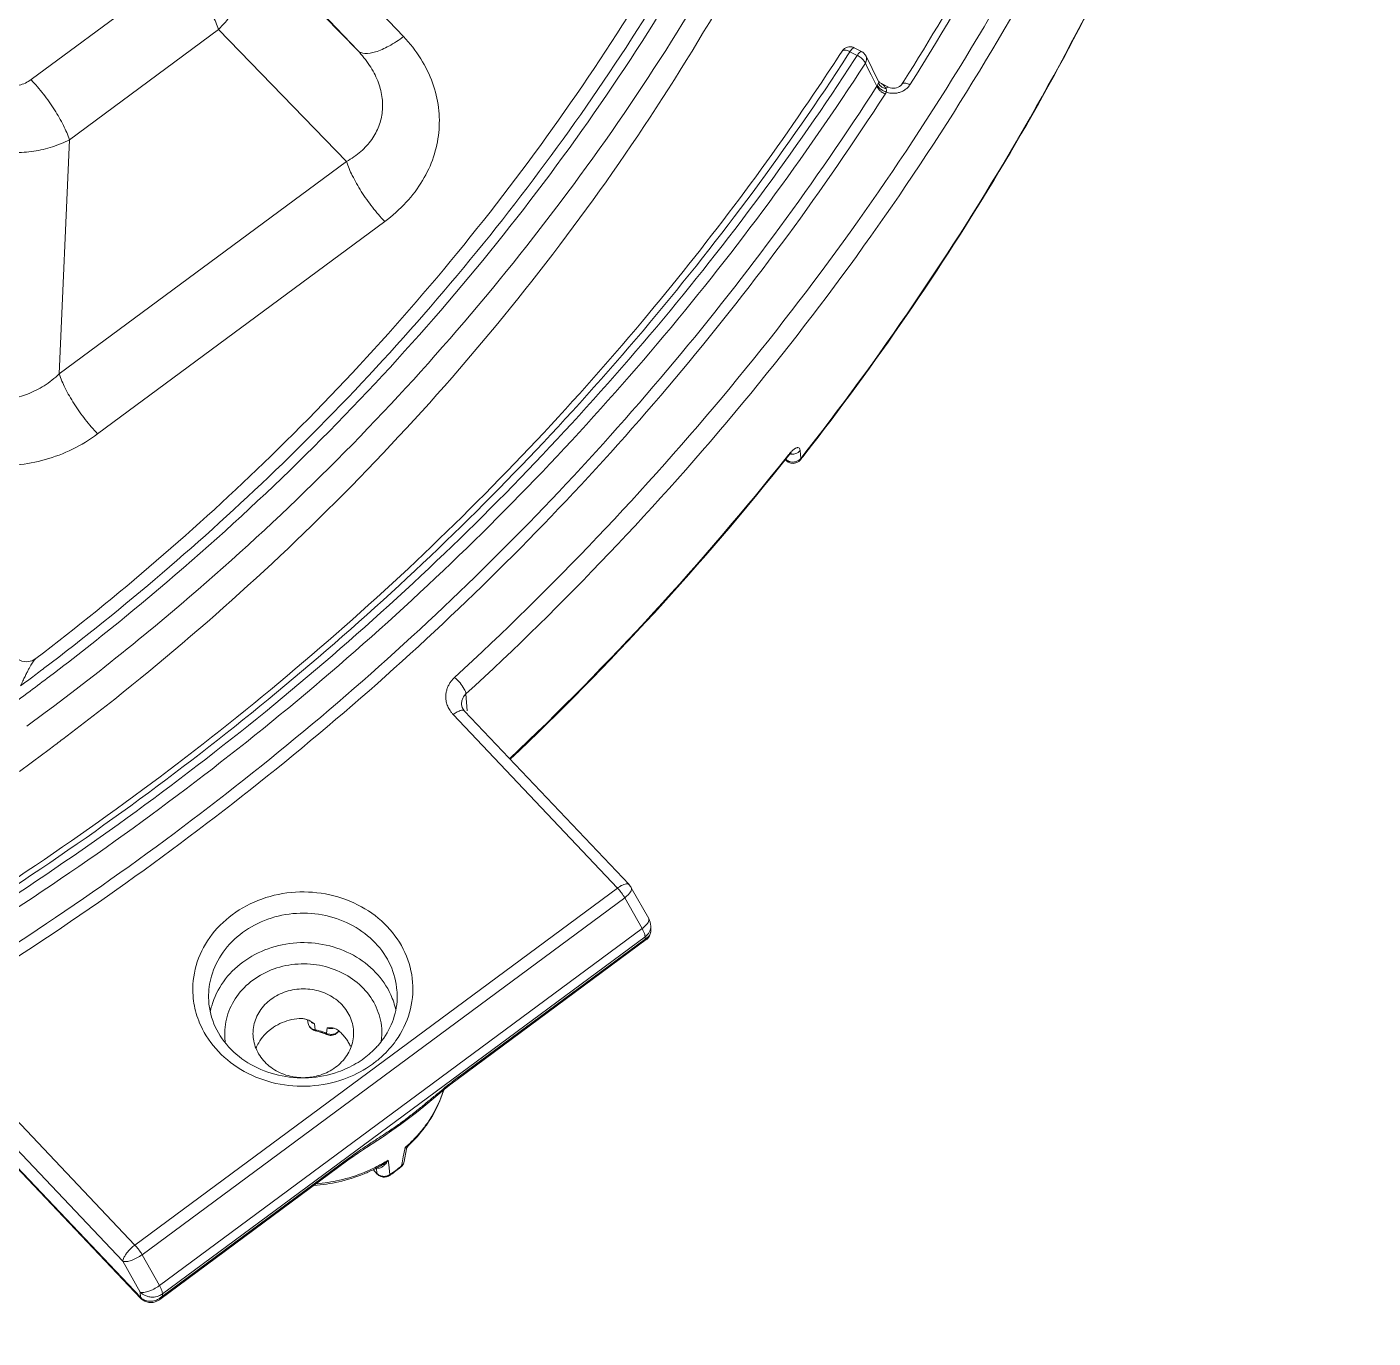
# Model space of a CAD drawing. Header units: millimetres. Extents: x 5536 to 6151, y 463 to 893.
# Drawn here: x 6088.17 to 6109.58, y 798.01 to 818.87 of the extents above; entities that cross this region are included whole.
import ezdxf

# ---------------------------------------------------------------- set-up
doc = ezdxf.new("R2010")
doc.units = ezdxf.units.MM
doc.header["$LTSCALE"] = 0.2
doc.layers.get('0').update_dxf_attribs({"lineweight": 18})

msp = doc.modelspace()

# ---------------------------------------------------------------- linework, layer by layer
for p, q in [((6094.157, 818.718), (6090.344, 822.742)), ((6093.428, 818.497), (6089.615, 822.522)), ((6091.394, 820.597), (6093.428, 818.497)), ((6088.232, 818.033), (6090.604, 819.788)), ((6088.842, 817.077), (6091.214, 818.832)), ((6091.214, 818.832), (6093.248, 816.731)), ((6101.441, 818.482), (6101.326, 818.54)), ((6101.257, 818.477), (6101.224, 818.426)), ((6101.372, 818.418), (6101.257, 818.477)), ((6101.331, 818.354), (6101.372, 818.418)), ((6101.532, 818.232), (6101.502, 818.293)), ((6101.712, 818.006), (6101.507, 818.415)), ((6101.593, 818.111), (6101.532, 818.232)), ((6101.685, 817.929), (6101.593, 818.111)), ((6101.713, 818.005), (6101.712, 818.006)), ((6101.737, 817.981), (6101.868, 817.914)), ((6102.084, 817.963), (6102.115, 818.011)), ((6088.842, 817.077), (6088.681, 813.353)), ((6088.681, 813.353), (6093.248, 816.731)), ((6089.291, 812.397), (6093.857, 815.776)), ((6100.464, 812.133), (6100.474, 812.007)), ((6100.242, 811.975), (6100.224, 811.995)), ((6100.262, 812.043), (6100.274, 812.058)), ((6100.469, 811.986), (6100.482, 812.001)), ((6088.307, 808.822), (6088.307, 808.822)), ((6095.149, 808.259), (6095.17, 807.99)), ((6095.082, 808.072), (6095.08, 808.089)), ((6095.08, 808.089), (6095.08, 808.088)), ((6094.945, 807.932), (6097.56, 805.172)), ((6095.128, 807.987), (6097.743, 805.227)), ((6089.884, 799.492), (6097.56, 805.172)), ((6089.997, 799.338), (6097.674, 805.018)), ((6097.674, 805.018), (6097.95, 804.527)), ((6097.779, 805.177), (6098.056, 804.687)), ((6097.95, 804.527), (6090.274, 798.847)), ((6097.998, 804.395), (6090.322, 798.715)), ((6097.998, 804.395), (6097.999, 804.361)), ((6098.088, 804.566), (6098.089, 804.497)), ((6098.088, 804.475), (6098.089, 804.497)), ((6098.016, 804.351), (6095.011, 802.127)), ((6097.999, 804.361), (6095.037, 802.17)), ((6092.63, 803.075), (6092.641, 803.018)), ((6092.753, 802.917), (6092.738, 803.013)), ((6092.931, 802.859), (6092.944, 802.947)), ((6092.986, 802.949), (6092.965, 802.948)), ((6089.884, 799.492), (6087.269, 802.253)), ((6089.693, 799.233), (6087.078, 801.994)), ((6089.971, 798.662), (6087.101, 801.691)), ((6089.977, 798.644), (6087.108, 801.673)), ((6093.566, 801.044), (6093.836, 801.221)), ((6094.161, 800.944), (6094.152, 800.896)), ((6094.18, 801.042), (6094.161, 800.944)), ((6094.168, 800.823), (6094.206, 801.023)), ((6094.235, 801.075), (6094.235, 801.075)), ((6093.272, 800.841), (6090.282, 798.628)), ((6093.284, 800.873), (6090.322, 798.681)), ((6093.272, 800.84), (6093.319, 800.875)), ((6093.805, 800.76), (6093.805, 800.76)), ((6093.915, 800.804), (6093.91, 800.842)), ((6093.92, 800.766), (6093.915, 800.804)), ((6093.938, 800.614), (6093.92, 800.766)), ((6094.133, 800.799), (6094.123, 800.75)), ((6094.152, 800.896), (6094.133, 800.799)), ((6093.739, 800.62), (6093.676, 800.693)), ((6093.734, 800.632), (6093.724, 800.716)), ((6089.97, 798.742), (6089.693, 799.233)), ((6090.274, 798.847), (6089.997, 799.338)), ((6089.971, 798.662), (6089.97, 798.742)), ((6089.977, 798.644), (6089.977, 798.644)), ((6090.322, 798.681), (6090.322, 798.715))]:
    msp.add_line(p, q)
for points in [[(6101.685, 817.929), (6101.687, 817.931), (6101.688, 817.933), (6101.69, 817.936), (6101.691, 817.938), (6101.693, 817.941), (6101.694, 817.944)], [(6101.719, 817.996), (6101.714, 818.003), (6101.713, 818.005)], [(6101.738, 817.98), (6101.735, 817.982), (6101.726, 817.988), (6101.719, 817.996)], [(6101.948, 817.895), (6101.921, 817.897), (6101.896, 817.903), (6101.872, 817.912), (6101.868, 817.914)], [(6102.084, 817.963), (6102.08, 817.957), (6102.065, 817.939), (6102.046, 817.924), (6102.024, 817.912), (6101.999, 817.902), (6101.974, 817.897), (6101.948, 817.895)], [(6100.269, 812.037), (6100.277, 812.048), (6100.292, 812.065), (6100.306, 812.079), (6100.318, 812.091), (6100.326, 812.098)], [(6088.307, 808.822), (6088.3, 808.817), (6088.276, 808.802), (6088.249, 808.789), (6088.22, 808.78), (6088.188, 808.774), (6088.155, 808.772), (6088.121, 808.775), (6088.086, 808.783), (6088.052, 808.796), (6088.019, 808.815), (6087.989, 808.839), (6087.98, 808.848)], [(6095.128, 807.987), (6095.122, 807.994), (6095.103, 808.019), (6095.09, 808.045), (6095.082, 808.072)], [(6098.016, 804.351), (6098.029, 804.361), (6098.051, 804.385), (6098.069, 804.412), (6098.081, 804.443), (6098.088, 804.475)], [(6094.7, 801.88), (6094.805, 801.966), (6094.909, 802.049), (6095.011, 802.127)], [(6093.836, 801.221), (6093.972, 801.312), (6094.107, 801.408), (6094.238, 801.505), (6094.361, 801.602), (6094.478, 801.697), (6094.7, 801.88)], [(6093.319, 800.875), (6093.438, 800.958), (6093.566, 801.044)], [(6094.206, 801.023), (6094.21, 801.036), (6094.219, 801.055), (6094.231, 801.071), (6094.235, 801.075)], [(6089.977, 798.644), (6089.988, 798.633), (6090.013, 798.613), (6090.042, 798.597)], [(6090.042, 798.597), (6090.072, 798.586), (6090.104, 798.579)], [(6090.104, 798.579), (6090.138, 798.577), (6090.173, 798.58), (6090.207, 798.589), (6090.241, 798.603), (6090.274, 798.622), (6090.282, 798.628)]]:
    msp.add_lwpolyline(points)
for centre, radius, start, end in [((6101.259, 818.407), 0.15, 63.1081, 70.2442), ((6065.496, 841.542), 42.443, 326.1874, 327.1002), ((6101.373, 818.348), 0.15, 26.6593, 62.9849), ((6101.29, 818.184), 0.242, 38.6173, 43.3655), ((6101.984, 818.097), 0.268, 323.2453, 327.6635), ((6101.599, 817.943), 0.257, 327.2421, 335.4782), ((6101.944, 818.135), 0.319, 249.5975, 251.9023), ((6065.479, 839.492), 44.498, 321.8535, 329.7049), ((6100.338, 812.243), 0.168, 258.5614, 268.1059), ((6064.765, 840.002), 45.384, 321.9051, 322.025), ((6063.66, 841.194), 46.791, 313.4593, 321.4649), ((6063.649, 841.177), 46.799, 313.4835, 321.4894), ((6100.351, 812.078), 0.15, 223.4485, 288.0047), ((6062.992, 842.177), 42.076, 306.8694, 307.199), ((6062.955, 842.227), 42.139, 306.5763, 306.8694), ((6062.944, 842.274), 42.339, 306.6519, 307.1746), ((6062.842, 842.411), 42.51, 305.9672, 306.6518), ((6062.892, 842.264), 42.779, 306.2152, 306.7646), ((6095.275, 808.245), 0.454, 220.1014, 223.4511), ((6095.23, 807.548), 0.479, 121.7257, 126.5613), ((6062.921, 841.684), 42.806, 305.9436, 306.7645), ((6062.995, 841.585), 42.682, 306.7645, 307.0952), ((6097.56, 805.054), 0.251, 29.4521, 43.4173), ((6097.054, 804.668), 0.711, 29.4316, 31.0949), ((6097.839, 804.564), 0.249, 0.3353, 29.4562), ((6097.635, 804.953), 0.53, 306.4815, 309.7669), ((6097.856, 804.588), 0.24, 306.4891, 313.8413), ((6097.894, 804.564), 0.194, 354.0429, 0.4159), ((6097.947, 804.495), 0.142, 354.4483, 0.6649), ((6092.519, 802.831), 0.266, 88.224, 94.4525), ((6092.517, 802.309), 0.778, 126.4933, 130.3593), ((6092.503, 802.759), 0.34, 68.1355, 71.5281), ((6092.487, 802.718), 0.385, 62.4994, 68.0821), ((6092.787, 803.045), 0.149, 190.6075, 199.3083), ((6092.456, 802.66), 0.451, 60.1992, 62.543), ((6092.574, 802.049), 0.886, 76.268, 78.3026), ((6092.576, 802.019), 0.898, 75.5944, 78.3021), ((6092.575, 802.055), 0.88, 74.2252, 76.2683), ((6092.578, 802.029), 0.888, 71.5013, 75.5983), ((6092.578, 802.066), 0.868, 70.1087, 74.2301), ((6092.585, 802.048), 0.868, 65.9537, 71.499), ((6092.584, 802.081), 0.852, 65.939, 70.1103), ((6093.006, 803.096), 0.161, 247.2657, 257.2717), ((6093.009, 803.108), 0.173, 257.2463, 284.1254), ((6092.996, 802.98), 0.154, 316.4121, 326.9829), ((6092.643, 802.338), 0.741, 42.455, 48.4252), ((6093.004, 803.006), 0.163, 243.8072, 268.868), ((6092.659, 802.352), 0.72, 36.5056, 42.4619), ((6092.635, 803.672), 1.503, 300.5983, 306.4709), ((6092.686, 803.606), 1.419, 306.4449, 317.3203), ((6092.672, 803.738), 1.688, 306.4892, 312.4819), ((6092.649, 803.769), 1.727, 303.9413, 306.4934), ((6092.759, 802.691), 2.177, 310.7534, 316.053), ((6092.757, 802.659), 2.166, 313.0364, 319.9299), ((6092.801, 802.651), 2.119, 316.0477, 321.4306), ((6092.605, 802.92), 2.454, 292.4098, 297.2934), ((6092.624, 802.836), 2.388, 297.2807, 299.638), ((6092.629, 802.873), 2.401, 297.3036, 299.096), ((6092.64, 802.853), 2.379, 299.0977, 299.7964), ((6092.655, 802.827), 2.349, 299.7925, 302.3071), ((6092.706, 802.472), 2.23, 306.4939, 309.441), ((6092.701, 802.455), 2.227, 307.4762, 309.4438), ((6094.021, 800.851), 0.15, 309.3996, 349.197), ((6092.562, 803.054), 2.595, 274.581, 282.8111), ((6092.577, 802.94), 2.503, 282.6739, 292.352), ((6092.578, 802.986), 2.525, 282.8004, 292.3968), ((6092.598, 802.887), 2.446, 292.3651, 296.5925), ((6092.613, 802.857), 2.412, 296.6002, 297.2835), ((6093.836, 800.727), 0.14, 222.8292, 231.5002), ((6093.847, 800.723), 0.149, 223.5363, 230.927), ((6093.848, 800.722), 0.149, 249.8466, 278.9757), ((6092.666, 802.504), 2.288, 303.5869, 304.2314), ((6092.674, 802.518), 2.286, 303.5866, 304.5532), ((6092.67, 802.497), 2.279, 304.2314, 304.8773), ((6092.685, 802.501), 2.265, 304.5517, 306.4964), ((6092.681, 802.481), 2.26, 304.8759, 307.473), ((6092.562, 803.003), 2.567, 273.8281, 282.6825), ((6089.88, 799.384), 0.666, 295.2675, 303.5698), ((6089.902, 799.35), 0.626, 303.5996, 306.4883), ((6090.173, 798.917), 0.251, 299.3193, 306.4598)]:
    msp.add_arc(centre, radius, start, end)
for points, knots in [([(6108.833, 844.238), (6108.947, 843.289), (6109.194, 840.339), (6109.048, 835.35), (6107.952, 829.384), (6105.957, 823.602), (6103.102, 818.111), (6099.44, 813.011), (6096.529, 809.957), (6094.968, 808.523)], [0, 0, 0, 0, 7583.032266, 23491.12284, 39460.798976, 55566.591918, 71872.661652, 88425.604958, 105253.887477, 105253.887477, 105253.887477, 105253.887477]), ([(6109.24, 842.57), (6109.274, 842.142), (6109.43, 839.705), (6109.299, 835.223), (6108.198, 829.226), (6106.193, 823.415), (6103.324, 817.896), (6099.644, 812.77), (6096.718, 809.7), (6095.149, 808.259)], [0, 0, 0, 0, 3529.109543, 20100.757576, 36736.546075, 53514.138736, 70500.396313, 87743.878979, 105274.250004, 105274.250004, 105274.250004, 105274.250004]), ([(6100.54, 812.076), (6101.66, 813.511), (6103.738, 816.529), (6106.255, 821.399), (6108.112, 826.536), (6109.264, 831.832), (6109.695, 837.209), (6109.496, 840.796), (6109.277, 842.573)], [0, 0, 0, 0, 15289.422915, 30694.905203, 45930.734497, 61042.92207, 76085.885186, 91118.673152, 91118.673152, 91118.673152, 91118.673152]), ([(6103.901, 817.045), (6103.913, 817.065), (6104.944, 818.836), (6106.737, 822.487), (6108.588, 828.231), (6109.566, 834.14), (6109.63, 838.606), (6109.437, 841.059), (6109.391, 841.538)], [0, 0, 0, 0, 255.268972, 21978.168542, 43450.365054, 64755.910604, 85992.461339, 91147.578059, 91147.578059, 91147.578059, 91147.578059]), ([(6102.115, 818.011), (6102.95, 819.335), (6104.478, 822.08), (6106.285, 826.418), (6107.572, 830.917), (6108.069, 833.987), (6108.225, 835.526)], [0, 0, 0, 0, 15934.917439, 31895.929446, 47724.595464, 63462.045293, 63462.045293, 63462.045293, 63462.045293]), ([(6102.21, 817.953), (6103.313, 819.696), (6105.258, 823.324), (6107.323, 829.104), (6108.121, 833.238), (6108.353, 835.379), (6108.367, 835.513)], [0, 0, 0, 0, 20928.483748, 41593.641918, 62076.40512, 63448.900229, 63448.900229, 63448.900229, 63448.900229]), ([(6088.739, 807.54), (6090.218, 808.658), (6093.092, 811.142), (6096.842, 815.432), (6099.922, 820.247), (6102.192, 825.4), (6103.451, 830.199), (6103.825, 833.254), (6103.908, 834.477)], [0, 0, 0, 0, 15892.379387, 32439.845826, 48670.084316, 64691.848317, 80503.822192, 91011.662226, 91011.662226, 91011.662226, 91011.662226]), ([(6088.307, 808.822), (6089.615, 809.819), (6092.231, 812.07), (6095.718, 815.959), (6098.676, 820.38), (6100.189, 823.56), (6100.817, 825.184)], [0, 0, 0, 0, 15010.309139, 31389.61684, 47502.397703, 63381.38513, 63381.38513, 63381.38513, 63381.38513]), ([(6088.431, 808.662), (6089.719, 809.639), (6092.279, 811.825), (6095.703, 815.584), (6098.276, 819.314), (6099.585, 821.767), (6100.043, 822.726)], [0, 0, 0, 0, 16707.927511, 34692.796106, 52394.415575, 63383.720667, 63383.720667, 63383.720667, 63383.720667]), ([(6088.496, 807.993), (6088.985, 808.358), (6090.957, 809.898), (6094.152, 812.889), (6097.66, 817.252), (6099.613, 820.575), (6100.472, 822.356), (6100.536, 822.49)], [0, 0, 0, 0, 7462.23693, 30614.749887, 53372.463273, 75768.594034, 77583.790459, 77583.790459, 77583.790459, 77583.790459]), ([(6088.528, 808.538), (6088.929, 808.843), (6090.801, 810.316), (6093.899, 813.216), (6097.381, 817.546), (6099.245, 820.717), (6100.043, 822.348)], [0, 0, 0, 0, 5289.980803, 24982.651141, 44339.516177, 63388.831199, 63388.831199, 63388.831199, 63388.831199]), ([(6091.214, 818.832), (6091.287, 818.904), (6091.42, 819.059), (6091.57, 819.32), (6091.662, 819.595), (6091.691, 819.873), (6091.657, 820.142), (6091.558, 820.391), (6091.454, 820.534), (6091.394, 820.597)], [0, 0, 0, 0, 16549.00912, 32566.145669, 47963.335637, 62758.908636, 77076.890384, 91133.993484, 105199.644192, 105199.644192, 105199.644192, 105199.644192]), ([(6090.604, 819.788), (6090.673, 819.715), (6090.805, 819.56), (6090.978, 819.316), (6091.118, 819.073), (6091.189, 818.91), (6091.214, 818.832)], [0, 0, 0, 0, 16708.820688, 33801.168555, 49798.084177, 63359.731755, 63359.731755, 63359.731755, 63359.731755]), ([(6094.157, 818.718), (6094.082, 818.662), (6093.94, 818.568), (6093.732, 818.474), (6093.559, 818.436), (6093.456, 818.468), (6093.428, 818.497)], [0, 0, 0, 0, 21988.642932, 40254.053076, 53834.895818, 63395.51065, 63395.51065, 63395.51065, 63395.51065]), ([(6093.857, 815.776), (6093.981, 815.867), (6094.205, 816.066), (6094.469, 816.416), (6094.646, 816.794), (6094.732, 817.19), (6094.727, 817.593), (6094.63, 817.993), (6094.44, 818.378), (6094.259, 818.609), (6094.157, 818.718)], [0, 0, 0, 0, 16168.018143, 31441.161074, 45878.326861, 59872.49982, 73792.464238, 88015.602373, 102970.612915, 118709.334008, 118709.334008, 118709.334008, 118709.334008]), ([(6101.132, 818.488), (6101.145, 818.508), (6101.182, 818.543), (6101.249, 818.561), (6101.293, 818.554), (6101.309, 818.548)], [0, 0, 0, 0, 17396.333566, 36811.548093, 50021.4612, 50021.4612, 50021.4612, 50021.4612]), ([(6101.177, 818.503), (6101.167, 818.504), (6101.153, 818.503), (6101.141, 818.496), (6101.138, 818.494)], [0, 0, 0, 0, 25975.133369, 35795.261792, 35795.261792, 35795.261792, 35795.261792]), ([(6101.257, 818.477), (6101.238, 818.487), (6101.21, 818.497), (6101.183, 818.503), (6101.177, 818.503)], [0, 0, 0, 0, 28076.043443, 35795.531047, 35795.531047, 35795.531047, 35795.531047]), ([(6101.28, 818.511), (6101.283, 818.515), (6101.297, 818.526), (6101.314, 818.539), (6101.326, 818.537)], [0, 0, 0, 0, 11100.424429, 35796.132809, 35796.132809, 35796.132809, 35796.132809]), ([(6101.224, 818.426), (6100.264, 816.945), (6098.127, 814.063), (6094.392, 810.123), (6090.142, 806.588), (6085.452, 803.52), (6080.39, 800.963), (6076.826, 799.628), (6075.007, 799.054)], [0, 0, 0, 0, 14493.575235, 29380.407891, 44478.518909, 59788.85434, 75301.502833, 90966.004687, 90966.004687, 90966.004687, 90966.004687]), ([(6075.052, 798.944), (6076.875, 799.519), (6080.447, 800.857), (6085.524, 803.421), (6090.227, 806.497), (6094.489, 810.044), (6098.231, 813.99), (6100.37, 816.875), (6101.331, 818.354)], [0, 0, 0, 0, 15657.808627, 31173.768489, 46490.298754, 61594.42092, 76484.15441, 90929.26642, 90929.26642, 90929.26642, 90929.26642]), ([(6075.103, 798.76), (6076.931, 799.336), (6080.514, 800.679), (6085.606, 803.25), (6090.323, 806.336), (6094.598, 809.893), (6098.368, 813.869), (6100.527, 816.786), (6101.502, 818.293)], [0, 0, 0, 0, 15623.633204, 31103.653584, 46384.612538, 61453.674799, 76308.950308, 90931.388512, 90931.388512, 90931.388512, 90931.388512]), ([(6093.248, 816.731), (6093.33, 816.777), (6093.479, 816.878), (6093.656, 817.071), (6093.774, 817.289), (6093.829, 817.525), (6093.822, 817.772), (6093.752, 818.023), (6093.62, 818.271), (6093.497, 818.423), (6093.428, 818.497)], [0, 0, 0, 0, 15849.638396, 30473.858437, 44160.460216, 57543.430653, 71210.019677, 85697.686541, 101513.829455, 118693.728043, 118693.728043, 118693.728043, 118693.728043]), ([(6101.372, 818.418), (6101.383, 818.434), (6101.398, 818.46), (6101.428, 818.48), (6101.441, 818.478)], [0, 0, 0, 0, 21563.147594, 35796.900221, 35796.900221, 35796.900221, 35796.900221]), ([(6101.372, 818.418), (6101.394, 818.408), (6101.427, 818.387), (6101.456, 818.361), (6101.466, 818.35)], [0, 0, 0, 0, 21897.665024, 35797.128942, 35797.128942, 35797.128942, 35797.128942]), ([(6101.502, 818.293), (6101.508, 818.304), (6101.518, 818.328), (6101.522, 818.367), (6101.516, 818.397), (6101.509, 818.413), (6101.507, 818.415)], [0, 0, 0, 0, 18671.787783, 38182.238171, 58749.393554, 63483.232112, 63483.232112, 63483.232112, 63483.232112]), ([(6087.566, 818.084), (6087.59, 818.059), (6087.643, 818.014), (6087.734, 817.965), (6087.834, 817.936), (6087.939, 817.928), (6088.043, 817.942), (6088.143, 817.976), (6088.204, 818.012), (6088.232, 818.033)], [0, 0, 0, 0, 14831.680435, 29718.480972, 44671.040574, 59703.11817, 74810.193906, 89973.123244, 105147.053481, 105147.053481, 105147.053481, 105147.053481]), ([(6074.981, 799.133), (6076.789, 799.703), (6080.335, 801.033), (6085.376, 803.579), (6090.051, 806.637), (6094.287, 810.161), (6097.87, 813.939), (6099.895, 816.631), (6100.76, 817.923)], [0, 0, 0, 0, 15916.793755, 31717.844473, 47321.124298, 62707.94227, 77870.959228, 90926.544609, 90926.544609, 90926.544609, 90926.544609]), ([(6075.016, 798.196), (6076.866, 798.774), (6080.491, 800.124), (6085.64, 802.716), (6090.409, 805.832), (6094.726, 809.427), (6098.53, 813.45), (6100.704, 816.403), (6101.685, 817.929)], [0, 0, 0, 0, 15630.819783, 31113.066266, 46393.062997, 61459.551995, 76312.655654, 90934.367798, 90934.367798, 90934.367798, 90934.367798]), ([(6088.232, 818.033), (6088.301, 817.96), (6088.433, 817.805), (6088.606, 817.561), (6088.746, 817.318), (6088.817, 817.155), (6088.842, 817.077)], [0, 0, 0, 0, 16704.063154, 33791.489009, 49783.720757, 63341.319161, 63341.319161, 63341.319161, 63341.319161]), ([(6101.721, 817.871), (6101.717, 817.876), (6101.705, 817.89), (6101.694, 817.905), (6101.689, 817.915)], [0, 0, 0, 0, 13249.068925, 35800.228106, 35800.228106, 35800.228106, 35800.228106]), ([(6101.694, 817.944), (6101.699, 817.953), (6101.707, 817.965), (6101.709, 817.979), (6101.709, 817.983)], [0, 0, 0, 0, 26109.852122, 35800.010604, 35800.010604, 35800.010604, 35800.010604]), ([(6101.711, 817.983), (6101.713, 817.989), (6101.717, 817.998), (6101.713, 818.004), (6101.712, 818.004)], [0, 0, 0, 0, 31233.840004, 35800.005819, 35800.005819, 35800.005819, 35800.005819]), ([(6101.832, 817.836), (6101.81, 817.844), (6101.77, 817.863), (6101.734, 817.889), (6101.72, 817.905)], [0, 0, 0, 0, 18841.91592, 35800.579007, 35800.579007, 35800.579007, 35800.579007]), ([(6101.815, 817.804), (6101.794, 817.814), (6101.761, 817.835), (6101.732, 817.86), (6101.721, 817.871)], [0, 0, 0, 0, 21942.96171, 35800.583606, 35800.583606, 35800.583606, 35800.583606]), ([(6101.829, 817.89), (6101.81, 817.894), (6101.775, 817.906), (6101.741, 817.932), (6101.727, 817.95), (6101.724, 817.955)], [0, 0, 0, 0, 22648.07051, 43525.16899, 50028.165339, 50028.165339, 50028.165339, 50028.165339]), ([(6101.829, 817.89), (6101.826, 817.897), (6101.819, 817.912), (6101.804, 817.932), (6101.783, 817.952), (6101.76, 817.968), (6101.744, 817.977), (6101.738, 817.98)], [0, 0, 0, 0, 13341.662772, 28225.920282, 45300.63057, 64986.537799, 77716.140087, 77716.140087, 77716.140087, 77716.140087]), ([(6101.867, 817.911), (6101.862, 817.912), (6101.845, 817.911), (6101.835, 817.897), (6101.829, 817.89)], [0, 0, 0, 0, 13474.720357, 35801.052267, 35801.052267, 35801.052267, 35801.052267]), ([(6101.832, 817.836), (6101.837, 817.847), (6101.84, 817.867), (6101.833, 817.884), (6101.829, 817.89)], [0, 0, 0, 0, 22541.978062, 35801.053487, 35801.053487, 35801.053487, 35801.053487]), ([(6102.016, 817.823), (6102.035, 817.827), (6102.072, 817.838), (6102.126, 817.865), (6102.168, 817.899), (6102.191, 817.925), (6102.199, 817.936)], [0, 0, 0, 0, 16585.755389, 33961.839287, 51698.761382, 63491.737703, 63491.737703, 63491.737703, 63491.737703]), ([(6102.085, 817.963), (6102.089, 817.968), (6102.107, 817.982), (6102.155, 817.976), (6102.19, 817.963), (6102.21, 817.953)], [0, 0, 0, 0, 7144.977761, 24857.953555, 50031.213379, 50031.213379, 50031.213379, 50031.213379]), ([(6075.066, 798.012), (6076.922, 798.591), (6080.557, 799.945), (6085.722, 802.545), (6090.505, 805.67), (6094.836, 809.277), (6098.651, 813.312), (6100.831, 816.274), (6101.815, 817.804)], [0, 0, 0, 0, 15630.283978, 31113.472573, 46394.440521, 61461.833991, 76315.764595, 90936.486301, 90936.486301, 90936.486301, 90936.486301]), ([(6101.845, 817.832), (6101.853, 817.829), (6101.876, 817.822), (6101.916, 817.816), (6101.964, 817.815), (6101.998, 817.819), (6102.016, 817.823)], [0, 0, 0, 0, 9880.559028, 26049.493797, 43932.1576, 63489.871557, 63489.871557, 63489.871557, 63489.871557]), ([(6086.844, 817.231), (6086.918, 817.173), (6087.082, 817.069), (6087.356, 816.957), (6087.654, 816.888), (6087.965, 816.864), (6088.275, 816.887), (6088.571, 816.955), (6088.756, 817.032), (6088.842, 817.077)], [0, 0, 0, 0, 14055.310339, 28862.757023, 44202.406873, 59798.341596, 75348.866129, 90555.570632, 105144.902692, 105144.902692, 105144.902692, 105144.902692]), ([(6093.857, 815.776), (6093.788, 815.848), (6093.657, 816.003), (6093.484, 816.248), (6093.344, 816.491), (6093.273, 816.654), (6093.248, 816.731)], [0, 0, 0, 0, 16720.502504, 33824.613443, 49832.345508, 63403.020332, 63403.020332, 63403.020332, 63403.020332]), ([(6086.684, 813.507), (6086.745, 813.425), (6086.879, 813.278), (6087.115, 813.106), (6087.371, 812.994), (6087.64, 812.942), (6087.913, 812.952), (6088.186, 813.024), (6088.449, 813.157), (6088.607, 813.282), (6088.681, 813.353)], [0, 0, 0, 0, 15842.215103, 30851.75506, 45122.584924, 59062.919345, 73039.476647, 87417.199579, 102597.298013, 118599.241799, 118599.241799, 118599.241799, 118599.241799]), ([(6089.291, 812.397), (6089.222, 812.47), (6089.09, 812.624), (6088.917, 812.869), (6088.777, 813.112), (6088.706, 813.275), (6088.681, 813.353)], [0, 0, 0, 0, 16710.991956, 33805.505625, 49804.370906, 63367.592954, 63367.592954, 63367.592954, 63367.592954]), ([(6085.961, 812.654), (6086.067, 812.542), (6086.298, 812.341), (6086.693, 812.111), (6087.118, 811.958), (6087.562, 811.885), (6088.014, 811.89), (6088.464, 811.975), (6088.898, 812.141), (6089.165, 812.304), (6089.291, 812.397)], [0, 0, 0, 0, 14956.459519, 29763.672453, 44341.817471, 58868.682019, 73460.229984, 88223.828004, 103326.563181, 118597.938716, 118597.938716, 118597.938716, 118597.938716]), ([(6100.274, 812.058), (6100.283, 812.07), (6100.301, 812.092), (6100.33, 812.122), (6100.352, 812.141), (6100.363, 812.15)], [0, 0, 0, 0, 16597.02025, 33516.34612, 50033.121215, 50033.121215, 50033.121215, 50033.121215]), ([(6100.464, 812.133), (6100.446, 812.11), (6100.402, 812.082), (6100.353, 812.074), (6100.333, 812.075)], [0, 0, 0, 0, 21056.827397, 35806.179668, 35806.179668, 35806.179668, 35806.179668]), ([(6100.385, 812.165), (6100.389, 812.167), (6100.399, 812.172), (6100.41, 812.177), (6100.417, 812.178)], [0, 0, 0, 0, 12550.671572, 35806.203271, 35806.203271, 35806.203271, 35806.203271]), ([(6100.417, 812.178), (6100.421, 812.179), (6100.433, 812.18), (6100.459, 812.17), (6100.463, 812.145), (6100.464, 812.133)], [0, 0, 0, 0, 6708.874031, 24947.584639, 50034.095481, 50034.095481, 50034.095481, 50034.095481]), ([(6100.342, 811.949), (6100.332, 811.949), (6100.303, 811.953), (6100.275, 811.963), (6100.259, 811.974)], [0, 0, 0, 0, 12235.130679, 35806.113103, 35806.113103, 35806.113103, 35806.113103]), ([(6100.474, 812.007), (6100.455, 811.985), (6100.413, 811.955), (6100.362, 811.948), (6100.342, 811.949)], [0, 0, 0, 0, 20975.974521, 35806.551111, 35806.551111, 35806.551111, 35806.551111]), ([(6100.398, 811.935), (6100.413, 811.941), (6100.44, 811.955), (6100.462, 811.976), (6100.469, 811.986)], [0, 0, 0, 0, 20169.476446, 35806.902226, 35806.902226, 35806.902226, 35806.902226]), ([(6088.065, 808.387), (6088.077, 808.414), (6088.101, 808.465), (6088.135, 808.537), (6088.165, 808.598), (6088.192, 808.651), (6088.217, 808.695), (6088.238, 808.731), (6088.257, 808.761), (6088.273, 808.785), (6088.289, 808.805), (6088.299, 808.817), (6088.306, 808.823)], [0, 0, 0, 0, 26247.056963, 49313.494875, 69349.949343, 86561.960518, 101175.868309, 113457.094779, 123698.405546, 132114.825905, 138827.335404, 146297.114425, 146297.114425, 146297.114425, 146297.114425]), ([(6094.968, 808.523), (6094.954, 808.509), (6094.928, 808.482), (6094.894, 808.437), (6094.867, 808.388), (6094.845, 808.335), (6094.831, 808.274), (6094.826, 808.207), (6094.834, 808.135), (6094.857, 808.062), (6094.89, 808.001), (6094.916, 807.966), (6094.927, 807.952)], [0, 0, 0, 0, 13488.324031, 26191.362728, 38881.011719, 52101.625433, 66265.951882, 81731.40555, 98535.087924, 116190.552948, 134235.725372, 146469.960685, 146469.960685, 146469.960685, 146469.960685]), ([(6095.149, 808.259), (6095.147, 808.287), (6095.119, 808.35), (6095.057, 808.438), (6095, 808.496), (6094.968, 808.523)], [0, 0, 0, 0, 12890.912682, 30806.886683, 49999.058047, 49999.058047, 49999.058047, 49999.058047]), ([(6095.149, 808.259), (6095.142, 808.252), (6095.129, 808.239), (6095.112, 808.216), (6095.098, 808.191), (6095.088, 808.164), (6095.081, 808.133), (6095.079, 808.107), (6095.08, 808.092), (6095.08, 808.089)], [0, 0, 0, 0, 16224.897082, 31551.184312, 46915.10611, 62984.081678, 80270.961767, 99220.59554, 105347.941935, 105347.941935, 105347.941935, 105347.941935]), ([(6095.126, 807.986), (6095.122, 807.99), (6095.098, 808.01), (6095.038, 807.988), (6094.998, 807.968), (6094.978, 807.955)], [0, 0, 0, 0, 5646.391527, 27924.119832, 50000.334153, 50000.334153, 50000.334153, 50000.334153]), ([(6097.56, 805.172), (6097.573, 805.181), (6097.598, 805.199), (6097.638, 805.22), (6097.677, 805.235), (6097.713, 805.241), (6097.736, 805.234), (6097.743, 805.227), (6097.743, 805.227)], [0, 0, 0, 0, 21205.685372, 42110.070793, 61433.477467, 77808.512342, 90967.931079, 91190.017254, 91190.017254, 91190.017254, 91190.017254]), ([(6091.433, 804.748), (6091.575, 804.854), (6091.899, 805.023), (6092.436, 805.132), (6092.984, 805.09), (6093.493, 804.901), (6093.913, 804.582), (6094.203, 804.16), (6094.33, 803.676), (6094.296, 803.345), (6094.251, 803.19)], [0, 0, 0, 0, 15197.575213, 30782.433498, 46427.151522, 61805.403652, 76683.183128, 91002.0985, 104921.88664, 118773.511533, 118773.511533, 118773.511533, 118773.511533]), ([(6097.56, 805.172), (6097.574, 805.157), (6097.598, 805.13), (6097.619, 805.101), (6097.628, 805.089)], [0, 0, 0, 0, 21145.328558, 35806.063666, 35806.063666, 35806.063666, 35806.063666]), ([(6097.628, 805.089), (6097.632, 805.084), (6097.644, 805.066), (6097.656, 805.048), (6097.663, 805.036)], [0, 0, 0, 0, 12099.345735, 35806.586473, 35806.586473, 35806.586473, 35806.586473]), ([(6097.755, 805.094), (6097.75, 805.088), (6097.725, 805.06), (6097.697, 805.035), (6097.674, 805.018)], [0, 0, 0, 0, 7957.385578, 35807.078878, 35807.078878, 35807.078878, 35807.078878]), ([(6097.779, 805.177), (6097.78, 805.176), (6097.787, 805.161), (6097.778, 805.128), (6097.764, 805.105), (6097.755, 805.094)], [0, 0, 0, 0, 3162.046045, 26927.879551, 50032.15611, 50032.15611, 50032.15611, 50032.15611]), ([(6090.871, 803.138), (6090.838, 803.241), (6090.785, 803.508), (6090.831, 803.95), (6091.054, 804.405), (6091.296, 804.647), (6091.433, 804.748)], [0, 0, 0, 0, 11349.555353, 28265.549773, 45542.22224, 63427.589541, 63427.589541, 63427.589541, 63427.589541]), ([(6091.594, 804.462), (6091.716, 804.552), (6091.993, 804.698), (6092.453, 804.791), (6092.924, 804.755), (6093.36, 804.593), (6093.72, 804.32), (6093.969, 803.958), (6094.048, 803.653), (6094.055, 803.489), (6094.056, 803.463)], [0, 0, 0, 0, 16773.354476, 33999.887219, 51292.876734, 68291.647718, 84737.473792, 100565.564651, 115952.244917, 118777.08168, 118777.08168, 118777.08168, 118777.08168]), ([(6098.056, 804.686), (6098.057, 804.685), (6098.064, 804.67), (6098.052, 804.628), (6098.019, 804.586), (6097.989, 804.558), (6097.974, 804.546)], [0, 0, 0, 0, 2312.662921, 18372.118631, 42850.769058, 63505.100138, 63505.100138, 63505.100138, 63505.100138]), ([(6091.056, 803.431), (6091.055, 803.544), (6091.089, 803.801), (6091.269, 804.168), (6091.477, 804.375), (6091.594, 804.462)], [0, 0, 0, 0, 14110.951014, 31732.873944, 49977.536135, 49977.536135, 49977.536135, 49977.536135]), ([(6097.95, 804.527), (6097.959, 804.512), (6097.974, 804.482), (6097.989, 804.446), (6097.994, 804.425), (6097.995, 804.421)], [0, 0, 0, 0, 22538.095216, 43648.614341, 50035.740889, 50035.740889, 50035.740889, 50035.740889]), ([(6097.999, 804.361), (6098.011, 804.367), (6098.032, 804.38), (6098.057, 804.404), (6098.074, 804.43), (6098.084, 804.456), (6098.087, 804.473), (6098.088, 804.481)], [0, 0, 0, 0, 19876.443278, 36587.653308, 51452.397382, 65578.186969, 77732.109663, 77732.109663, 77732.109663, 77732.109663]), ([(6098.087, 804.544), (6098.084, 804.515), (6098.067, 804.467), (6098.036, 804.428), (6098.022, 804.414)], [0, 0, 0, 0, 21191.400771, 35810.462759, 35810.462759, 35810.462759, 35810.462759]), ([(6091.599, 803.993), (6091.722, 804.084), (6091.999, 804.229), (6092.459, 804.322), (6092.929, 804.286), (6093.365, 804.124), (6093.725, 803.851), (6093.943, 803.534), (6094.016, 803.315), (6094.034, 803.231)], [0, 0, 0, 0, 16088.941131, 32572.564698, 49116.101144, 65379.43743, 81115.120081, 96259.351434, 105322.180757, 105322.180757, 105322.180757, 105322.180757]), ([(6091.083, 803.201), (6091.089, 803.234), (6091.13, 803.404), (6091.274, 803.699), (6091.482, 803.906), (6091.599, 803.993)], [0, 0, 0, 0, 5207.394122, 27185.965466, 49979.737035, 49979.737035, 49979.737035, 49979.737035]), ([(6091.761, 803.707), (6091.863, 803.782), (6092.094, 803.904), (6092.478, 803.981), (6092.87, 803.951), (6093.233, 803.816), (6093.533, 803.588), (6093.74, 803.287), (6093.818, 802.986), (6093.812, 802.799), (6093.803, 802.731)], [0, 0, 0, 0, 15975.259569, 32319.85225, 48723.05132, 64848.149284, 80449.763698, 95464.982836, 110061.816911, 118784.619198, 118784.619198, 118784.619198, 118784.619198]), ([(6091.324, 802.706), (6091.32, 802.732), (6091.303, 802.873), (6091.331, 803.137), (6091.49, 803.461), (6091.663, 803.634), (6091.761, 803.707)], [0, 0, 0, 0, 4364.916411, 23545.732603, 43130.095434, 63437.619521, 63437.619521, 63437.619521, 63437.619521]), ([(6093.362, 802.87), (6093.362, 802.908), (6093.349, 803.03), (6093.267, 803.227), (6093.084, 803.417), (6092.84, 803.54), (6092.564, 803.582), (6092.288, 803.54), (6092.122, 803.456), (6092.049, 803.403)], [0, 0, 0, 0, 7042.100813, 22330.267793, 38216.40074, 54767.971651, 71749.841302, 88747.068603, 105338.507435, 105338.507435, 105338.507435, 105338.507435]), ([(6091.056, 803.431), (6091.057, 803.289), (6091.117, 803), (6091.36, 802.625), (6091.722, 802.341), (6092.165, 802.172), (6092.646, 802.131), (6093.069, 802.214), (6093.31, 802.326), (6093.4, 802.379)], [0, 0, 0, 0, 14655.072476, 29650.653731, 45241.96939, 61443.43249, 77999.135936, 94504.605822, 105314.226546, 105314.226546, 105314.226546, 105314.226546]), ([(6092.049, 803.403), (6091.98, 803.351), (6091.859, 803.226), (6091.774, 803.024), (6091.762, 802.897), (6091.762, 802.853)], [0, 0, 0, 0, 20243.976344, 39708.92522, 49985.523234, 49985.523234, 49985.523234, 49985.523234]), ([(6093.729, 802.644), (6093.759, 802.676), (6093.87, 802.809), (6094.015, 803.078), (6094.057, 803.336), (6094.056, 803.463)], [0, 0, 0, 0, 7354.458836, 28876.930114, 50004.499508, 50004.499508, 50004.499508, 50004.499508]), ([(6093.207, 802.131), (6093.035, 802.07), (6092.673, 801.997), (6092.125, 802.039), (6091.616, 802.227), (6091.196, 802.546), (6090.968, 802.879), (6090.888, 803.086), (6090.871, 803.138)], [0, 0, 0, 0, 17643.631558, 35355.030379, 52764.762926, 69607.909956, 85818.366444, 91109.080274, 91109.080274, 91109.080274, 91109.080274]), ([(6092.054, 802.934), (6092.097, 802.965), (6092.188, 803.02), (6092.339, 803.074), (6092.445, 803.092), (6092.498, 803.097)], [0, 0, 0, 0, 16489.360752, 33072.377737, 49990.193018, 49990.193018, 49990.193018, 49990.193018]), ([(6092.611, 803.082), (6092.602, 803.085), (6092.575, 803.093), (6092.546, 803.097), (6092.527, 803.097)], [0, 0, 0, 0, 11949.624336, 35780.074186, 35780.074186, 35780.074186, 35780.074186]), ([(6094.251, 803.19), (6094.206, 803.032), (6094.081, 802.777), (6093.895, 802.568), (6093.812, 802.493)], [0, 0, 0, 0, 21285.917143, 35788.512819, 35788.512819, 35788.512819, 35788.512819]), ([(6091.811, 802.621), (6091.823, 802.652), (6091.858, 802.726), (6091.927, 802.821), (6091.987, 802.879), (6092.013, 802.901)], [0, 0, 0, 0, 14189.153419, 35415.846149, 49988.275613, 49988.275613, 49988.275613, 49988.275613]), ([(6092.753, 802.917), (6092.74, 802.919), (6092.712, 802.927), (6092.676, 802.951), (6092.651, 802.983), (6092.643, 803.008), (6092.641, 803.018)], [0, 0, 0, 0, 16371.989047, 33353.819653, 50936.27505, 63453.602854, 63453.602854, 63453.602854, 63453.602854]), ([(6092.646, 802.996), (6092.651, 802.982), (6092.67, 802.947), (6092.711, 802.913), (6092.746, 802.901), (6092.758, 802.899)], [0, 0, 0, 0, 15015.236407, 37934.8053, 49994.810725, 49994.810725, 49994.810725, 49994.810725]), ([(6093.029, 802.946), (6093.022, 802.948), (6093.013, 802.949), (6093.004, 802.949), (6093.002, 802.949)], [0, 0, 0, 0, 29188.470414, 35783.146597, 35783.146597, 35783.146597, 35783.146597]), ([(6093.112, 802.885), (6093.099, 802.872), (6093.064, 802.849), (6093.023, 802.842), (6093.002, 802.842)], [0, 0, 0, 0, 16683.1189, 35783.568018, 35783.568018, 35783.568018, 35783.568018]), ([(6093.108, 802.874), (6093.101, 802.867), (6093.072, 802.842), (6093.033, 802.829), (6093.005, 802.828)], [0, 0, 0, 0, 8948.687336, 35783.696654, 35783.696654, 35783.696654, 35783.696654]), ([(6093.135, 802.892), (6093.116, 802.909), (6093.082, 802.931), (6093.044, 802.944), (6093.029, 802.946)], [0, 0, 0, 0, 22384.9397, 35783.494925, 35783.494925, 35783.494925, 35783.494925]), ([(6093.075, 802.32), (6093.144, 802.371), (6093.265, 802.496), (6093.351, 802.698), (6093.362, 802.826), (6093.362, 802.87)], [0, 0, 0, 0, 20249.811112, 39720.370237, 49999.930203, 49999.930203, 49999.930203, 49999.930203]), ([(6091.762, 802.853), (6091.763, 802.814), (6091.775, 802.693), (6091.857, 802.496), (6092.04, 802.305), (6092.285, 802.183), (6092.56, 802.14), (6092.836, 802.183), (6093.002, 802.266), (6093.075, 802.32)], [0, 0, 0, 0, 7041.357368, 22327.910353, 38212.366178, 54762.189721, 71742.266571, 88737.699446, 105327.3867, 105327.3867, 105327.3867, 105327.3867]), ([(6093.237, 802.78), (6093.252, 802.76), (6093.279, 802.72), (6093.301, 802.676), (6093.311, 802.654)], [0, 0, 0, 0, 17889.144474, 35785.178011, 35785.178011, 35785.178011, 35785.178011]), ([(6094.893, 802.059), (6094.867, 802.039), (6094.799, 801.985), (6094.733, 801.93), (6094.692, 801.896)], [0, 0, 0, 0, 13756.647299, 35796.337005, 35796.337005, 35796.337005, 35796.337005]), ([(6095.037, 802.17), (6095.001, 802.143), (6094.953, 802.107), (6094.905, 802.069), (6094.893, 802.059)], [0, 0, 0, 0, 26416.124193, 35796.939165, 35796.939165, 35796.939165, 35796.939165]), ([(6094.692, 801.896), (6094.646, 801.859), (6094.552, 801.781), (6094.407, 801.661), (6094.254, 801.54), (6094.097, 801.422), (6093.938, 801.312), (6093.785, 801.212), (6093.67, 801.137), (6093.607, 801.096), (6093.593, 801.086)], [0, 0, 0, 0, 15325.078867, 31854.904903, 49016.505591, 66287.141467, 83203.318903, 99315.322118, 114196.298564, 118836.022441, 118836.022441, 118836.022441, 118836.022441]), ([(6094.796, 801.958), (6094.784, 801.92), (6094.717, 801.723), (6094.589, 801.486), (6094.451, 801.308), (6094.414, 801.264)], [0, 0, 0, 0, 7465.576685, 39213.78259, 50013.895334, 50013.895334, 50013.895334, 50013.895334]), ([(6094.458, 801.33), (6094.499, 801.381), (6094.638, 801.574), (6094.742, 801.791), (6094.794, 801.955)], [0, 0, 0, 0, 9886.387923, 35796.149706, 35796.149706, 35796.149706, 35796.149706]), ([(6093.593, 801.086), (6093.564, 801.068), (6093.497, 801.023), (6093.393, 800.952), (6093.319, 800.899), (6093.284, 800.873)], [0, 0, 0, 0, 13536.430738, 32450.772848, 50006.765266, 50006.765266, 50006.765266, 50006.765266]), ([(6094.18, 801.042), (6094.188, 801.045), (6094.202, 801.051), (6094.22, 801.062), (6094.23, 801.071), (6094.235, 801.075), (6094.235, 801.075)], [0, 0, 0, 0, 24274.894504, 44946.170845, 62887.712659, 63478.814451, 63478.814451, 63478.814451, 63478.814451]), ([(6094.18, 801.042), (6094.186, 801.038), (6094.197, 801.037), (6094.197, 801.03), (6094.197, 801.03)], [0, 0, 0, 0, 35712.121728, 35795.20607, 35795.20607, 35795.20607, 35795.20607]), ([(6093.791, 800.722), (6093.798, 800.725), (6093.814, 800.733), (6093.834, 800.747), (6093.846, 800.758), (6093.851, 800.763)], [0, 0, 0, 0, 15977.011267, 35107.483888, 50011.373986, 50011.373986, 50011.373986, 50011.373986]), ([(6093.805, 800.76), (6093.808, 800.762), (6093.823, 800.77), (6093.836, 800.779), (6093.846, 800.787)], [0, 0, 0, 0, 8452.738558, 35793.568931, 35793.568931, 35793.568931, 35793.568931]), ([(6093.846, 800.787), (6093.852, 800.791), (6093.874, 800.808), (6093.895, 800.827), (6093.91, 800.842)], [0, 0, 0, 0, 8466.971986, 35793.772214, 35793.772214, 35793.772214, 35793.772214]), ([(6093.851, 800.763), (6093.854, 800.765), (6093.866, 800.778), (6093.877, 800.791), (6093.885, 800.802)], [0, 0, 0, 0, 8186.341049, 35793.824591, 35793.824591, 35793.824591, 35793.824591]), ([(6094.168, 800.823), (6094.166, 800.81), (6094.155, 800.782), (6094.135, 800.76), (6094.123, 800.75)], [0, 0, 0, 0, 16355.221451, 35795.472554, 35795.472554, 35795.472554, 35795.472554]), ([(6093.734, 800.721), (6093.74, 800.718), (6093.759, 800.714), (6093.779, 800.718), (6093.791, 800.722)], [0, 0, 0, 0, 12726.989551, 35793.278513, 35793.278513, 35793.278513, 35793.278513]), ([(6093.938, 800.614), (6093.925, 800.604), (6093.894, 800.589), (6093.84, 800.581), (6093.802, 800.589), (6093.784, 800.597)], [0, 0, 0, 0, 15152.404763, 31871.735564, 50012.056469, 50012.056469, 50012.056469, 50012.056469]), ([(6089.693, 799.233), (6089.693, 799.242), (6089.697, 799.263), (6089.711, 799.298), (6089.736, 799.341), (6089.773, 799.39), (6089.823, 799.443), (6089.862, 799.476), (6089.884, 799.492)], [0, 0, 0, 0, 7469.249147, 17708.427583, 31283.438364, 48396.896954, 68728.149255, 91102.253775, 91102.253775, 91102.253775, 91102.253775]), ([(6089.884, 799.492), (6089.898, 799.477), (6089.926, 799.444), (6089.964, 799.393), (6089.987, 799.357), (6089.997, 799.338)], [0, 0, 0, 0, 16407.050497, 33464.084703, 49981.588851, 49981.588851, 49981.588851, 49981.588851]), ([(6089.693, 799.233), (6089.711, 799.227), (6089.758, 799.228), (6089.833, 799.248), (6089.917, 799.285), (6089.971, 799.319), (6089.997, 799.338)], [0, 0, 0, 0, 10919.440194, 26358.350594, 44688.444606, 63438.000124, 63438.000124, 63438.000124, 63438.000124]), ([(6090.302, 798.791), (6090.3, 798.795), (6090.292, 798.815), (6090.282, 798.833), (6090.274, 798.847)], [0, 0, 0, 0, 8068.436948, 35776.544724, 35776.544724, 35776.544724, 35776.544724]), ([(6089.97, 798.742), (6089.988, 798.736), (6090.036, 798.737), (6090.081, 798.749), (6090.106, 798.758)], [0, 0, 0, 0, 14915.688354, 35774.986565, 35774.986565, 35774.986565, 35774.986565]), ([(6089.97, 798.742), (6089.991, 798.72), (6090.036, 798.689), (6090.087, 798.672), (6090.108, 798.668)], [0, 0, 0, 0, 21111.364466, 35775.057566, 35775.057566, 35775.057566, 35775.057566]), ([(6089.971, 798.662), (6089.979, 798.653), (6089.996, 798.638), (6090.025, 798.62), (6090.058, 798.607), (6090.089, 798.599), (6090.109, 798.598), (6090.118, 798.597)], [0, 0, 0, 0, 16204.764866, 32247.478176, 48769.999666, 65917.316997, 77653.020688, 77653.020688, 77653.020688, 77653.020688]), ([(6090.108, 798.668), (6090.118, 798.666), (6090.161, 798.661), (6090.227, 798.667), (6090.277, 798.688), (6090.296, 798.698)], [0, 0, 0, 0, 8449.695612, 33548.183177, 49986.093668, 49986.093668, 49986.093668, 49986.093668]), ([(6090.118, 798.597), (6090.122, 798.597), (6090.139, 798.597), (6090.169, 798.6), (6090.207, 798.609), (6090.246, 798.625), (6090.285, 798.649), (6090.31, 798.669), (6090.322, 798.681)], [0, 0, 0, 0, 5038.171594, 20337.230593, 35920.763635, 52356.042987, 70467.192933, 91114.085684, 91114.085684, 91114.085684, 91114.085684]), ([(6090.322, 798.681), (6090.318, 798.671), (6090.307, 798.652), (6090.292, 798.636), (6090.283, 798.629), (6090.282, 798.628)], [0, 0, 0, 0, 25838.091167, 47092.178237, 49987.275311, 49987.275311, 49987.275311, 49987.275311]), ([(6090.322, 798.715), (6090.322, 798.723), (6090.32, 798.74), (6090.312, 798.766), (6090.306, 798.783), (6090.302, 798.791)], [0, 0, 0, 0, 14545.845288, 33971.302343, 49987.206213, 49987.206213, 49987.206213, 49987.206213])]:
    msp.add_open_spline(points, degree=3, knots=knots)
for points in [[(6101.257, 818.477), (6101.265, 818.488), (6101.271, 818.501), (6101.28, 818.511)], [(6101.138, 818.494), (6101.136, 818.492), (6101.134, 818.49), (6101.133, 818.488)], [(6101.479, 818.335), (6101.486, 818.326), (6101.493, 818.317), (6101.497, 818.306)], [(6101.497, 818.306), (6101.499, 818.302), (6101.501, 818.298), (6101.502, 818.293)], [(6101.689, 817.915), (6101.688, 817.92), (6101.686, 817.924), (6101.685, 817.929)], [(6101.7, 817.931), (6101.697, 817.935), (6101.696, 817.939), (6101.694, 817.944)], [(6101.72, 817.905), (6101.712, 817.913), (6101.705, 817.921), (6101.7, 817.931)], [(6101.716, 817.969), (6101.714, 817.973), (6101.713, 817.978), (6101.711, 817.983)], [(6101.724, 817.955), (6101.721, 817.959), (6101.719, 817.964), (6101.716, 817.969)], [(6100.363, 812.15), (6100.37, 812.155), (6100.378, 812.16), (6100.385, 812.165)], [(6100.259, 811.974), (6100.251, 811.979), (6100.243, 811.986), (6100.236, 811.993)], [(6100.236, 811.993), (6100.236, 811.989), (6100.237, 811.986), (6100.239, 811.983)], [(6100.239, 811.983), (6100.24, 811.98), (6100.242, 811.978), (6100.243, 811.976)], [(6100.272, 812.047), (6100.271, 812.044), (6100.27, 812.041), (6100.268, 812.038)], [(6100.274, 812.058), (6100.274, 812.055), (6100.273, 812.05), (6100.272, 812.047)], [(6100.472, 811.995), (6100.471, 811.992), (6100.47, 811.989), (6100.468, 811.987)], [(6100.474, 812.007), (6100.475, 812.003), (6100.474, 811.998), (6100.472, 811.995)], [(6097.995, 804.421), (6097.996, 804.416), (6097.997, 804.412), (6097.997, 804.407)], [(6097.997, 804.407), (6097.998, 804.403), (6097.998, 804.399), (6097.998, 804.395)], [(6098.016, 804.353), (6098.01, 804.352), (6098.004, 804.357), (6097.999, 804.361)], [(6092.738, 803.013), (6092.719, 803.026), (6092.7, 803.039), (6092.68, 803.051)], [(6092.738, 803.013), (6092.719, 803.018), (6092.701, 803.025), (6092.685, 803.035)], [(6092.758, 802.899), (6092.753, 802.903), (6092.753, 802.911), (6092.753, 802.917)], [(6092.965, 802.948), (6092.958, 802.947), (6092.951, 802.947), (6092.944, 802.947)], [(6093.002, 802.949), (6092.997, 802.949), (6092.991, 802.949), (6092.986, 802.949)], [(6092.939, 802.841), (6092.934, 802.846), (6092.931, 802.853), (6092.931, 802.859)], [(6093.005, 802.828), (6092.982, 802.827), (6092.959, 802.832), (6092.938, 802.841)], [(6093.613, 802.336), (6093.487, 802.251), (6093.349, 802.182), (6093.207, 802.131)], [(6095.024, 802.14), (6095.032, 802.148), (6095.038, 802.159), (6095.037, 802.17)], [(6093.271, 800.842), (6093.278, 800.85), (6093.284, 800.862), (6093.284, 800.873)], [(6093.885, 800.802), (6093.894, 800.815), (6093.903, 800.828), (6093.91, 800.842)], [(6094.115, 800.736), (6094.119, 800.74), (6094.123, 800.745), (6094.123, 800.75)], [(6093.74, 800.621), (6093.737, 800.624), (6093.734, 800.628), (6093.734, 800.632)], [(6093.784, 800.597), (6093.772, 800.602), (6093.76, 800.609), (6093.749, 800.618)], [(6093.753, 800.607), (6093.766, 800.596), (6093.781, 800.588), (6093.797, 800.582)], [(6093.871, 800.575), (6093.893, 800.578), (6093.913, 800.586), (6093.931, 800.598)], [(6093.93, 800.599), (6093.934, 800.602), (6093.938, 800.608), (6093.938, 800.614)], [(6089.978, 798.645), (6089.974, 798.649), (6089.971, 798.656), (6089.971, 798.662)], [(6090.106, 798.758), (6090.126, 798.765), (6090.145, 798.773), (6090.164, 798.782)]]:
    msp.add_open_spline(points, degree=3)

doc.saveas('drawing.dxf')
